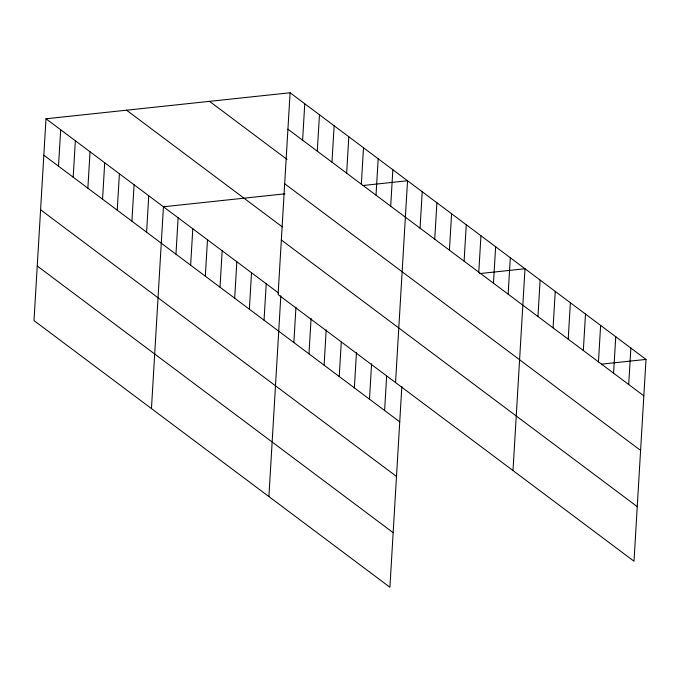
<?xml version="1.0" encoding="UTF-8"?>
<svg xmlns="http://www.w3.org/2000/svg" width="680" height="680" viewBox="0 0 680 680"><rect width="100%" height="100%" fill="white"/><g stroke="black" fill="none" stroke-linecap="round" stroke-linejoin="round"><path stroke-width="1.02" d="M290.088 92.76L278.103 294.567L634.006 561.221L646 359.414L290.088 92.76L45.993 118.779L34 320.586L389.912 587.24L401.837 386.478M58.505 166.201L60.673 129.778M73.185 177.2L75.353 140.777M87.873 188.198L90.032 151.776M102.553 199.197L104.712 162.775M117.232 210.196L119.399 173.774M131.911 221.204L134.079 184.773M146.591 232.203L148.758 195.772M151.453 408.578L163.438 206.771L284.979 193.817M175.958 254.201L178.118 217.77M190.638 265.2L192.805 228.777M205.317 276.199L207.485 239.776M219.997 287.198L222.165 250.775M234.685 298.197L236.844 261.774M249.364 309.196L251.524 272.774M264.044 320.195L266.212 283.773M268.898 496.579L280.832 295.808M302.608 140.182L304.767 103.759M293.853 342.533L295.953 307.148M317.288 151.181L319.455 114.758M308.975 353.863L311.083 318.478M331.967 162.18L334.135 125.757M324.105 365.194L326.204 329.808M346.655 173.179L348.815 136.756M339.226 376.533L341.275 342.184M361.335 184.178L363.494 147.756M354.356 387.863L356.456 352.478M376.014 195.177L378.182 158.755M369.486 399.194L371.586 363.808M390.694 206.184L392.861 169.754M384.608 410.533L386.648 376.184M395.548 382.559L407.541 180.752L363.137 185.487M420.061 228.182L422.221 191.751M434.741 239.181L436.9 202.75M449.421 250.18L451.588 213.758M464.1 261.179L466.267 224.757M478.779 272.178L480.947 235.756M493.467 283.177L495.627 246.755M508.147 294.176L510.306 257.754M513 470.56L524.994 268.753L479.553 273.598M537.957 316.514L540.115 280.083M553.078 327.845L555.245 291.423M568.208 339.175L570.367 302.753M583.329 350.514L585.497 314.083M598.46 361.845L600.619 325.423M613.581 373.175L615.748 336.753M628.711 384.514L630.87 348.083M601.596 364.149L646 359.414M287.929 129.183L643.832 395.845M209.533 101.346L287.019 159.4M284.682 183.761L640.594 450.415M126.54 110.185L282.327 226.907M281.341 239.989L637.254 506.651M45.993 118.779L278.443 292.935M43.826 155.202L399.738 421.863M40.579 209.78L396.491 476.442M37.239 266.007L393.15 532.669"/></g></svg>
